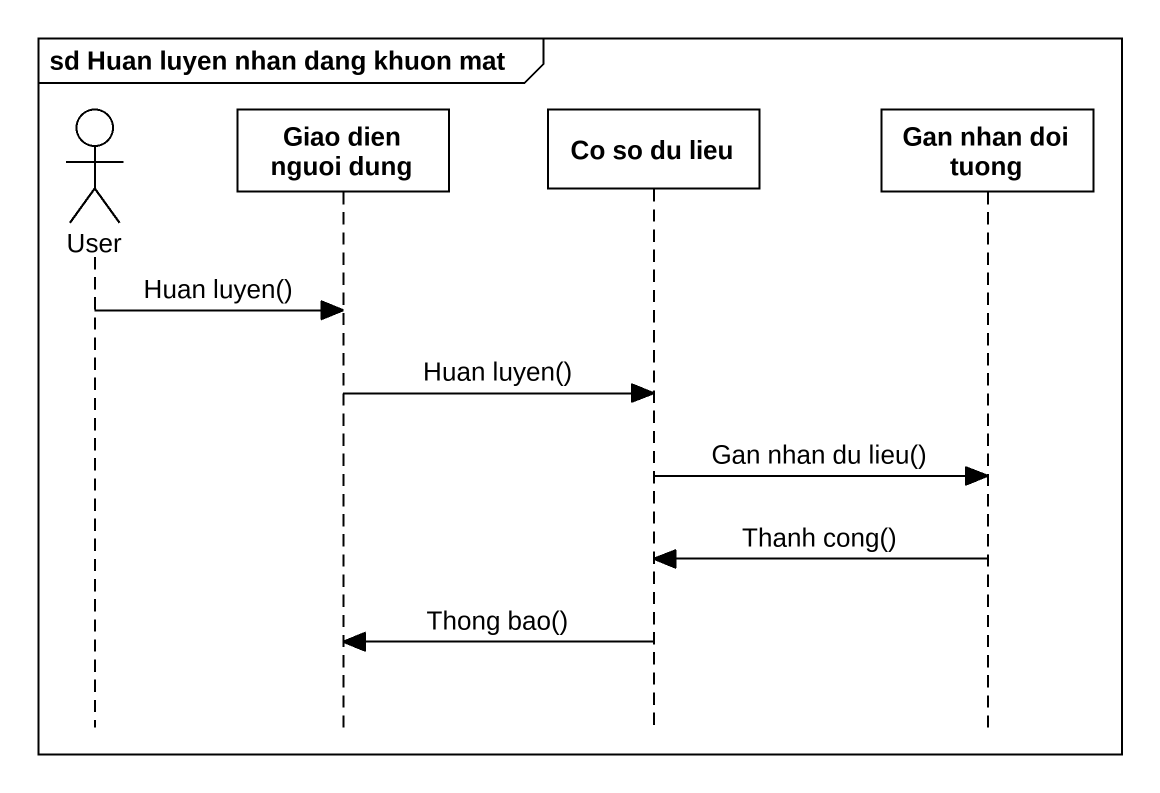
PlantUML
@startuml
mainframe sd Huan luyen nhan dang khuon mat
hide footbox
actor User
participant "Giao dien nguoi dung" as Giao_dien_nguoi_dung
participant "Co so du lieu" as Co_so_du_lieu
participant "Gan nhan doi tuong" as Gan_nhan_doi_tuong

User -> Giao_dien_nguoi_dung : Huan luyen()
Giao_dien_nguoi_dung -> Co_so_du_lieu : Huan luyen()
Co_so_du_lieu -> Gan_nhan_doi_tuong : Gan nhan du lieu()
Gan_nhan_doi_tuong -> Co_so_du_lieu : Thanh cong()
Co_so_du_lieu -> Giao_dien_nguoi_dung : Thong bao()
@enduml
